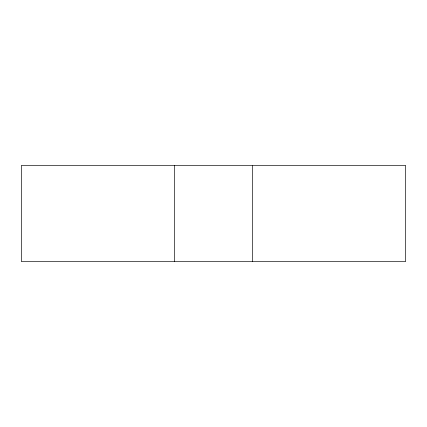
<?xml version="1.0" encoding="UTF-8"?>
<svg xmlns="http://www.w3.org/2000/svg" width="427" height="427" viewBox="0 0 427 427"><rect width="100%" height="100%" fill="white"/><g stroke="black" fill="none" stroke-linecap="round" stroke-linejoin="round"><path stroke-width="0.64" d="M174.616 165.462L252.24 165.462M252.506 261.537L252.506 165.462L405.65 165.462L405.65 261.537L21.35 261.537L21.35 165.462L174.494 165.462L174.494 261.537"/></g></svg>
